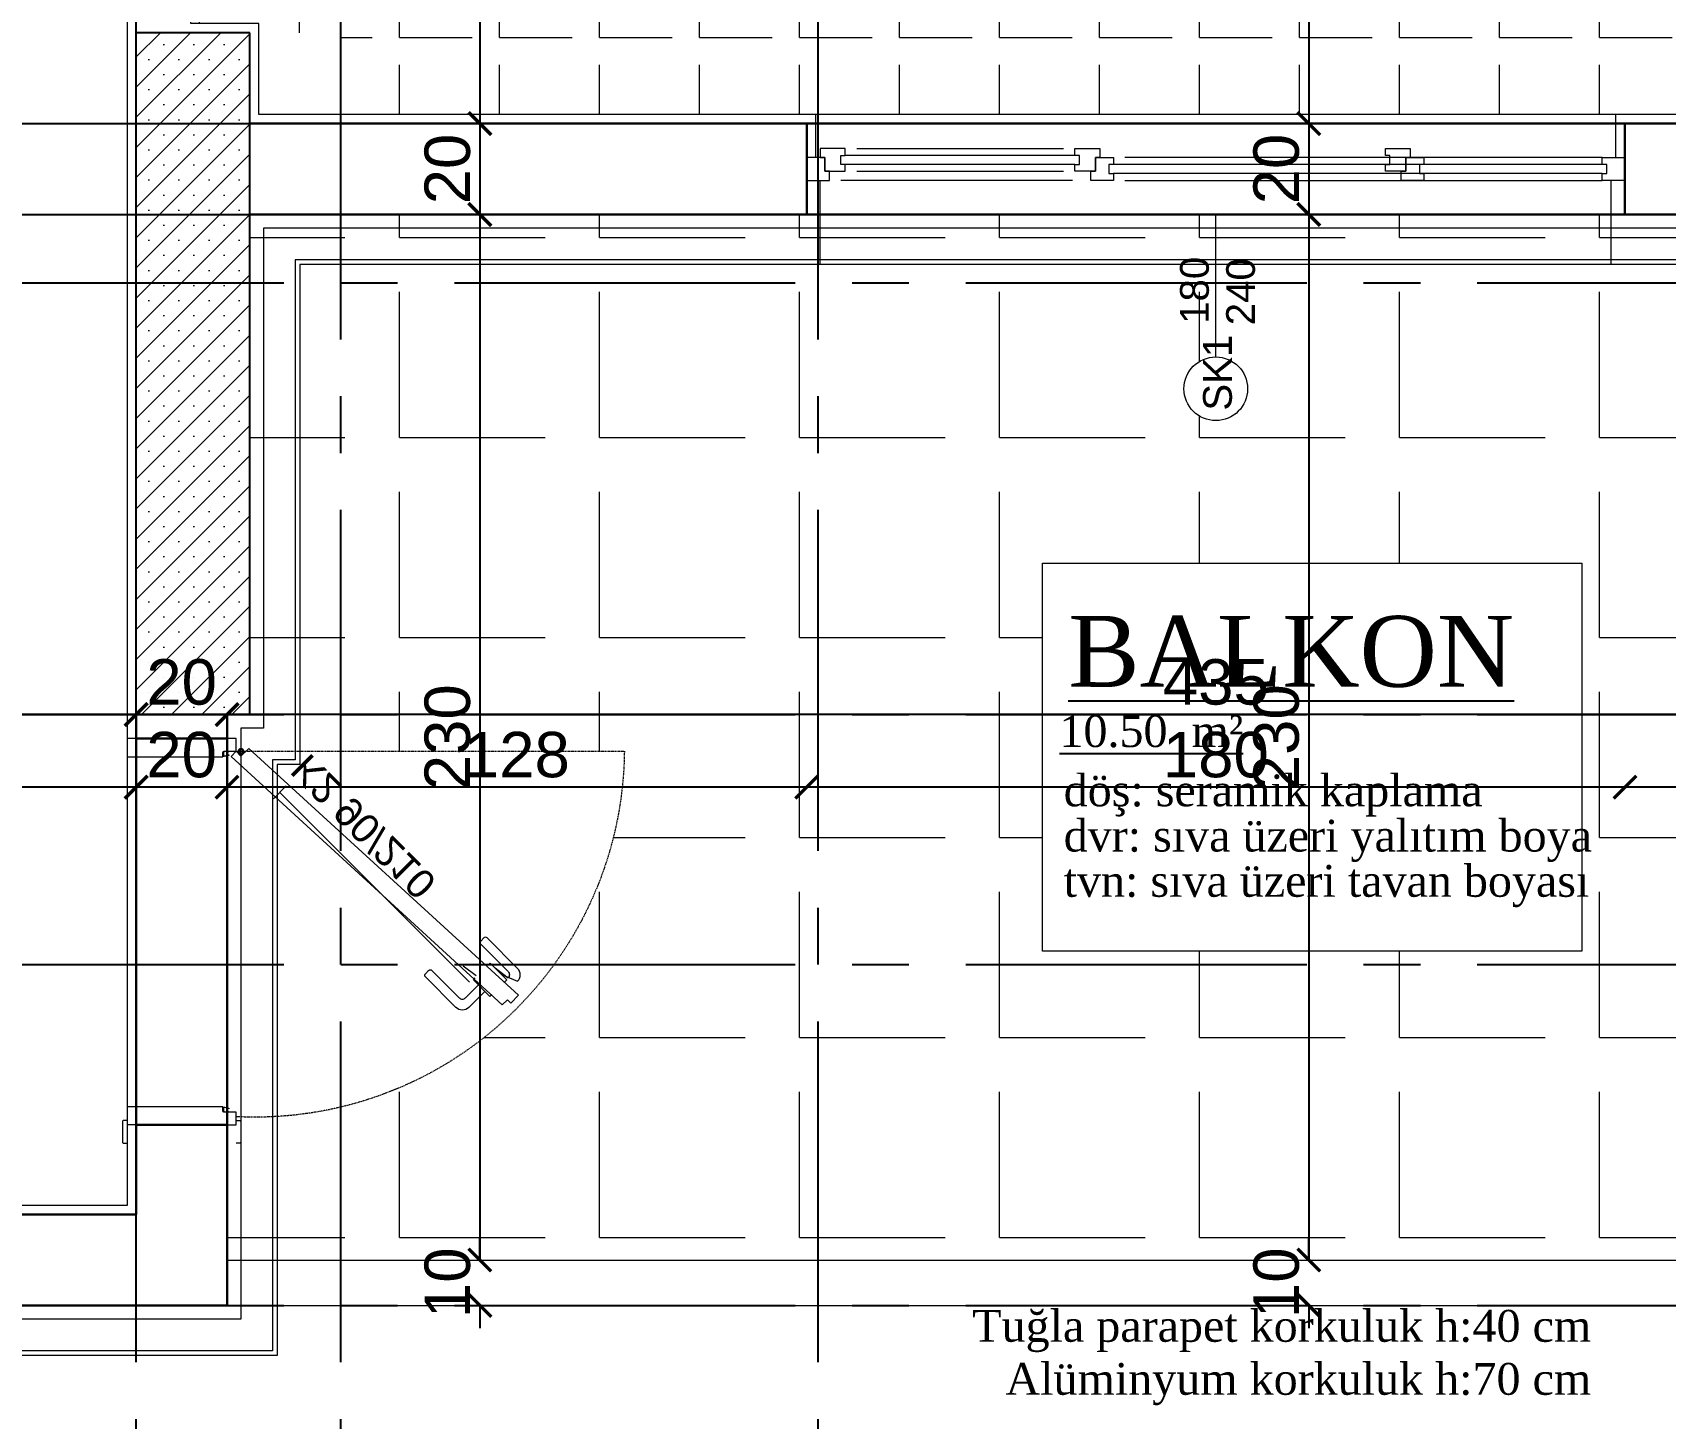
# Model space of a CAD drawing. Header units: millimetres. Extents: x 2778 to 13672, y 1832 to 5175.
# Drawn here: x 6858.8 to 7218, y 2465.4 to 2770.2 of the extents above; entities that cross this region are included whole.
import ezdxf

# ---------------------------------------------------------------- set-up
doc = ezdxf.new("R2010")
doc.units = ezdxf.units.MM
for name, pattern in [('CENTER2', [112.5, 75, -12.5, 12.5, -12.5]), ('DASHDOT2', [12.7, 6.35, -3.175, 0, -3.175]), ('DOTX2', [0.5, 0, -0.5])]:
    doc.linetypes.add(name, pattern=pattern)
for name, color, linetype, lineweight in [('aks', 251, 'DASHDOT2', 35), ('duvar', 232, 'Continuous', 30), ('görünüş', 201, 'Continuous', 18), ('ince', 37, 'Continuous', 0), ('iz', 1, 'DOTX2', 20), ('kapı', 3, 'Continuous', 18), ('pencere', 4, 'Continuous', 18), ('sıva dış', 30, 'Continuous', 9), ('sıva iç', 21, 'Continuous', 0), ('yalıtım', 107, 'Continuous', 0), ('yazı', 11, 'Continuous', 20), ('z - tarama', 251, 'Continuous', 18), ('ölçü dış', 192, 'Continuous', 20), ('ÖLÇÜ İÇ', 7, 'Continuous', 9)]:
    doc.layers.add(name, color=color, linetype=linetype, lineweight=lineweight)
doc.layers.add('Panel', color=7, linetype='Continuous')
doc.layers.add('Yazi', color=7, linetype='Continuous')
doc.styles.get("Standard").update_dxf_attribs({"font": 'arial.ttf'})
doc.styles.add('Times roman', font='times.ttf')
doc.dimstyles.new('zulay iç ölçü', dxfattribs={"dimtxt": 10, "dimasz": 5, "dimexe": 0.18, "dimexo": 0, "dimgap": 2, "dimtad": 3, "dimdec": 0, "dimzin": 0, "dimdsep": 46, "dimtxsty": 'Standard', "dimblk": 'ARCHTICK', "dimcen": 0.09, "dimse1": 1, "dimse2": 1, "dimadec": 0, "dimazin": 0, "dimtfac": 1, "dimtdec": 0, "dimtix": 1, "dimtofl": 0, "dimtmove": 0, "dimatfit": 3, "dimldrblk": 'ARCHTICK', "dimfxl": 1, "dimtolj": 1, "dimtzin": 0, "dimarcsym": 0})

# ---------------------------------------------------------------- blocks, each defined once
blk = doc.blocks.new('IDE941Entity3511')
at = {"layer": 'Panel', "linetype": 'Continuous', "lineweight": 5}
h = blk.add_hatch(dxfattribs=at)
h.set_pattern_fill('SACNCR', color=163, scale=50, style=0)
h.set_pattern_definition([(45, (0, 0), (-3.314563, 3.314563), []), (45, (3.3146, 0), (-3.314563, 3.314563), [0, -4.6875])])
h.paths.add_polyline_path([(3730, 130), (3730, 280), (3755, 280), (3755, 130)])
blk = doc.blocks.new('IDE941Entity3512')
at = {"layer": 'Panel', "color": 164, "linetype": 'Continuous', "lineweight": -3}
blk.add_lwpolyline([(3755, 130), (3730, 130)], dxfattribs=at)
blk = doc.blocks.new('IDE941Entity3513')
at = {"layer": 'Panel', "color": 164, "linetype": 'Continuous', "lineweight": -3}
blk.add_lwpolyline([(3755, 130), (3755, 280)], dxfattribs=at)
blk = doc.blocks.new('IDE941Entity3514')
at = {"layer": 'Panel', "color": 164, "linetype": 'Continuous', "lineweight": -3}
blk.add_lwpolyline([(3755, 280), (3730, 280)], dxfattribs=at)
blk = doc.blocks.new('IDE941Entity3515')
at = {"layer": 'Panel', "color": 164, "linetype": 'Continuous', "lineweight": -3}
blk.add_lwpolyline([(3730, 130), (3730, 280)], dxfattribs=at)
blk = doc.blocks.new('sadsfsfsf')
at = {"layer": 'ince'}
for p, q in [((0.7, 0), (-0.7, 0)), ((0, 0.7), (0, -0.7))]:
    blk.add_line(p, q, dxfattribs=at)
for radius in [0.6, 0.45]:
    blk.add_circle((0, 0), radius, dxfattribs=at)
blk = doc.blocks.new('WER')
at = {"layer": 'duvar'}
for p, q in [((1010123.06, -373432.25), (1010103.06, -373432.25)), ((1010123.06, -373517.25), (1010103.06, -373517.25))]:
    blk.add_line(p, q, dxfattribs=at)
at = {"layer": 'ince'}
blk.add_line((1010091.45, -373444.09), (1010049.71, -373485.83), dxfattribs=at)
for points in [[(1010103.96, -373436.25), (1010103.96, -373435.3, 0.414214), (1010103.71, -373435.05), (1010102.66, -373435.05), (1010102.66, -373435.2, -0.170049), (1010102.81, -373435.14), (1010103.62, -373435.14, -0.414214), (1010103.87, -373435.39), (1010103.87, -373435.81, -0.482314), (1010103.56, -373436.05), (1010102.76, -373435.87, -0.112206), (1010102.66, -373435.82), (1010102.66, -373435.95)], [(1010044.08, -373482.78), (1010042.67, -373484.19), (1010039.14, -373485.66, -0.414214), (1010039.14, -373482.83), (1010045.85, -373476.11, -0.414214), (1010046.56, -373476.11), (1010047.27, -373476.82, -0.414214), (1010047.27, -373477.52), (1010041.26, -373483.53, 0.414214), (1010041.26, -373484.95)], [(1010047.76, -373486.45), (1010046.35, -373487.87), (1010049.88, -373491.4, 0.414214), (1010052.71, -373491.4), (1010059.43, -373484.69, 0.414214), (1010059.43, -373483.98), (1010058.72, -373483.27, 0.414214), (1010058.01, -373483.27), (1010052, -373489.28, -0.414214), (1010050.59, -373489.28)], [(1010103.96, -373514.2), (1010103.96, -373513.25), (1010102.66, -373513.55), (1010102.66, -373513.68, -0.112206), (1010102.76, -373513.63), (1010103.56, -373513.44, -0.482314), (1010103.87, -373513.69), (1010103.87, -373514.1, -0.414214), (1010103.62, -373514.35), (1010102.81, -373514.35, -0.170049), (1010102.66, -373514.3), (1010102.66, -373514.45), (1010103.71, -373514.45, 0.414214)]]:
    blk.add_lwpolyline(points, format="xyb", close=True, dxfattribs=at)
for points in [[(1010041.97, -373485.74), (1010041.55, -373485.31), (1010045.21, -373481.66), (1010045.63, -373482.08)], [(1010044.8, -373488.56), (1010045.23, -373488.99), (1010048.88, -373485.33), (1010048.46, -373484.91)]]:
    blk.add_lwpolyline(points, dxfattribs=at)
for points in [[(1010101.06, -373516.25), (1010100.31, -373516.25, 0.414214), (1010100.06, -373516.5), (1010100.06, -373521, 0.414214), (1010100.31, -373521.25), (1010101.06, -373521.25)], [(1010125.06, -373516.25), (1010125.81, -373516.25, -0.414214), (1010126.06, -373516.5), (1010126.06, -373521, -0.414214), (1010125.81, -373521.25), (1010125.06, -373521.25)]]:
    blk.add_lwpolyline(points, format="xyb", dxfattribs=at)
at = {"layer": 'iz', "ltscale": 0.1}
for p, q in [((1010101.06, -373435.05), (1010015.66, -373435.05)), ((1010103.06, -373432.25), (1010103.06, -373517.25)), ((1010123.06, -373432.25), (1010123.06, -373517.25))]:
    blk.add_line(p, q, dxfattribs=at)
blk.add_arc((1010096.92, -373434.29), 81.26, 180.5341, 272.9206, dxfattribs=at)
at = {"layer": 'kapı'}
for p, q in [((1010092.86, -373445.51), (1010090.03, -373442.68)), ((1010051.13, -373482.24), (1010048.3, -373484.41))]:
    blk.add_line(p, q, dxfattribs=at)
blk.add_lwpolyline([(1010101.06, -373435.05), (1010100, -373436.11), (1010098.3, -373434.41), (1010038.97, -373488.74), (1010040.67, -373490.44), (1010041.38, -373489.73), (1010042.51, -373490.86), (1010102.19, -373436.18), (1010101.06, -373435.05)], dxfattribs=at)
for points in [[(1010125.06, -373432.25), (1010125.06, -373436.25), (1010103.96, -373436.25), (1010103.96, -373435.3, 0.414214), (1010103.71, -373435.05), (1010101.06, -373435.05), (1010101.06, -373432.25), (1010101.06, -373432.25)], [(1010101.06, -373517.25), (1010101.06, -373514.45), (1010103.71, -373514.45, 0.414214), (1010103.96, -373514.2), (1010103.96, -373513.25), (1010125.06, -373513.25), (1010125.06, -373517.25)]]:
    blk.add_lwpolyline(points, format="xyb", dxfattribs=at)
at = {"layer": 'sıva iç'}
for p, q in [((1010101.06, -373432.25), (1010103.06, -373432.25)), ((1010123.06, -373432.25), (1010125.06, -373432.25)), ((1010103.06, -373517.25), (1010101.06, -373517.25)), ((1010123.06, -373517.25), (1010125.06, -373517.25))]:
    blk.add_line(p, q, dxfattribs=at)
at = {"layer": 'ölçü dış'}
blk.add_line((1010103.06, -373432.25), (1010123.06, -373432.25), dxfattribs=at)
at = {"layer": 'ince', "rotation": 270}
blk.add_blockref('sadsfsfsf', (1010100, -373435.05), dxfattribs=at)
at = {"layer": 'yazı'}
blk.add_text('K2 90/210', height=6.328, rotation=225, dxfattribs=at).set_placement((1010085.08, -373435.16))
blk = doc.blocks.new('FGFS')
at = {"layer": 'duvar'}
for p, q in [((857019.82, -390681.05), (857039.82, -390681.05)), ((857019.82, -390861.05), (857039.82, -390861.05))]:
    blk.add_line(p, q, dxfattribs=at)
at = {"layer": 'ince'}
for p, q in [((857027.32, -390739.55), (857027.32, -390688.55)), ((857029.32, -390692.05), (857029.32, -390737.55)), ((857034.32, -390692.05), (857034.32, -390737.55)), ((857027.32, -390751.05), (857027.32, -390856.05)), ((857032.32, -390856.05), (857032.32, -390751.05))]:
    blk.add_line(p, q, dxfattribs=at)
for points in [[(857030.82, -390740.05), (857030.82, -390689.55)], [(857032.82, -390740.05), (857032.82, -390689.55)], [(857028.82, -390856.05), (857028.82, -390748.55)], [(857030.82, -390856.05), (857030.82, -390748.55)]]:
    blk.add_lwpolyline(points, dxfattribs=at)
at = {"layer": 'iz', "ltscale": 0.1}
for p, q in [((857019.82, -390681.05), (857019.82, -390861.05)), ((857039.82, -390861.05), (857039.82, -390681.05))]:
    blk.add_line(p, q, dxfattribs=at)
at = {"layer": 'pencere'}
for points in [[(857027.32, -390681.05), (857027.32, -390686.05), (857029.32, -390686.05), (857029.32, -390685.05), (857032.32, -390685.05), (857032.32, -390681.05)], [(857030.82, -390748.55), (857030.82, -390747.55), (857028.82, -390747.55), (857028.82, -390748.55), (857027.32, -390748.55), (857027.32, -390743.55), (857029.32, -390743.55), (857029.32, -390744.55), (857032.32, -390744.55), (857032.32, -390748.55), (857030.82, -390748.55)], [(857030.82, -390816.84), (857030.82, -390815.84), (857028.82, -390815.84), (857028.82, -390816.84), (857027.32, -390816.84), (857027.32, -390811.84), (857029.32, -390811.84), (857029.32, -390812.84), (857032.32, -390812.84), (857032.32, -390816.84), (857030.82, -390816.84)], [(857027.32, -390861.05), (857027.32, -390856.05), (857027.32, -390856.05), (857028.82, -390856.05), (857028.82, -390857.05), (857030.82, -390857.05), (857030.82, -390856.05), (857032.32, -390856.05), (857032.32, -390856.05), (857032.32, -390861.05)]]:
    blk.add_lwpolyline(points, dxfattribs=at)
for points in [[(857032.32, -390684.05), (857032.32, -390685.05), (857029.32, -390685.05), (857029.32, -390689.55), (857030.82, -390689.55), (857030.82, -390688.55), (857032.82, -390688.55), (857032.82, -390689.55), (857034.32, -390689.55), (857034.32, -390684.05)], [(857032.32, -390745.55), (857032.32, -390744.55), (857029.32, -390744.55), (857029.32, -390740.05), (857030.82, -390740.05), (857030.82, -390741.05), (857032.82, -390741.05), (857032.82, -390740.05), (857034.32, -390740.05), (857034.32, -390745.55)], [(857032.32, -390813.84), (857032.32, -390812.84), (857029.32, -390812.84), (857029.32, -390808.35), (857030.82, -390808.35), (857030.82, -390809.35), (857032.82, -390809.35), (857032.82, -390808.35), (857034.32, -390808.35), (857034.32, -390813.84)]]:
    blk.add_lwpolyline(points, close=True, dxfattribs=at)
at = {"layer": 'sıva dış'}
for p, q in [((857008.82, -390684.05), (857027.32, -390684.05)), ((857008.82, -390858.05), (857027.32, -390858.05))]:
    blk.add_line(p, q, dxfattribs=at)
at = {"layer": 'sıva iç'}
for p, q in [((857032.32, -390683.05), (857041.82, -390683.05)), ((857032.32, -390859.05), (857041.82, -390859.05))]:
    blk.add_line(p, q, dxfattribs=at)
at = {"layer": 'yazı'}
blk.add_line((856988.47, -390771.05), (857019.82, -390771.05), dxfattribs=at)
blk.add_circle((856981.47, -390771.05), 7, dxfattribs=at)
for s, p in [('180', (856995.76, -390769.51)), ('SK1', (856976.65, -390774.58)), ('240', (856995.44, -390779.66))]:
    blk.add_text(s, height=6.328, dxfattribs=at).set_placement(p)
blk = doc.blocks.new('_ArchTick')
at = {"color": 0, "linetype": 'ByBlock', "const_width": 0.15}
blk.add_lwpolyline([(-0.5, -0.5), (0.5, 0.5)], dxfattribs=at)
blk = doc.blocks.new('*D2105')
at = {"layer": 'Defpoints', "color": 0, "transparency": 16777216}
for p in [(7209.08, 2730.23), (7209.08, 2604.25), (7336.58, 2586.39)]:
    blk.add_point(p, dxfattribs=at)
at = {"layer": 'ÖLÇÜ İÇ', "color": 0, "lineweight": -2, "transparency": 16777216}
blk.add_line((7336.58, 2604.25), (7209.08, 2604.25), dxfattribs=at)
at = {"layer": 'ÖLÇÜ İÇ', "color": 0, "lineweight": -2, "transparency": 16777216, "xscale": 5, "yscale": 5, "zscale": 5, "rotation": 180}
blk.add_blockref('_ArchTick', (7209.08, 2604.25), dxfattribs=at)
at = {"layer": 'ÖLÇÜ İÇ', "color": 0, "lineweight": -2, "transparency": 16777216, "xscale": 5, "yscale": 5, "zscale": 5}
blk.add_blockref('_ArchTick', (7336.58, 2604.25), dxfattribs=at)
at = {"layer": 'ÖLÇÜ İÇ', "color": 0, "transparency": 16777216, "insert": (7272.83, 2611.35), "char_height": 10, "attachment_point": 5}
blk.add_mtext('\\A1;128', dxfattribs=at)
blk = doc.blocks.new('*D2106')
at = {"layer": 'Defpoints', "color": 0, "transparency": 16777216}
for p in [(7029.08, 2730.23), (7209.08, 2730.23), (7029.08, 2604.25)]:
    blk.add_point(p, dxfattribs=at)
at = {"layer": 'ÖLÇÜ İÇ', "color": 0, "lineweight": -2, "transparency": 16777216}
blk.add_line((7209.08, 2604.25), (7029.08, 2604.25), dxfattribs=at)
at = {"layer": 'ÖLÇÜ İÇ', "color": 0, "lineweight": -2, "transparency": 16777216, "xscale": 5, "yscale": 5, "zscale": 5, "rotation": 180}
blk.add_blockref('_ArchTick', (7029.08, 2604.25), dxfattribs=at)
at = {"layer": 'ÖLÇÜ İÇ', "color": 0, "lineweight": -2, "transparency": 16777216, "xscale": 5, "yscale": 5, "zscale": 5}
blk.add_blockref('_ArchTick', (7209.08, 2604.25), dxfattribs=at)
at = {"layer": 'ÖLÇÜ İÇ', "color": 0, "transparency": 16777216, "insert": (7119.08, 2611.35), "char_height": 10, "attachment_point": 5}
blk.add_mtext('\\A1;180', dxfattribs=at)
blk = doc.blocks.new('*D2107')
at = {"layer": 'Defpoints', "color": 0, "transparency": 16777216}
for p in [(7029.08, 2730.23), (6901.58, 2604.25), (6901.58, 2604.25)]:
    blk.add_point(p, dxfattribs=at)
at = {"layer": 'ÖLÇÜ İÇ', "color": 0, "lineweight": -2, "transparency": 16777216}
blk.add_line((7029.08, 2604.25), (6901.58, 2604.25), dxfattribs=at)
at = {"layer": 'ÖLÇÜ İÇ', "color": 0, "lineweight": -2, "transparency": 16777216, "xscale": 5, "yscale": 5, "zscale": 5, "rotation": 180}
blk.add_blockref('_ArchTick', (6901.58, 2604.25), dxfattribs=at)
at = {"layer": 'ÖLÇÜ İÇ', "color": 0, "lineweight": -2, "transparency": 16777216, "xscale": 5, "yscale": 5, "zscale": 5}
blk.add_blockref('_ArchTick', (7029.08, 2604.25), dxfattribs=at)
at = {"layer": 'ÖLÇÜ İÇ', "color": 0, "transparency": 16777216, "insert": (6965.33, 2611.35), "char_height": 10, "attachment_point": 5}
blk.add_mtext('\\A1;128', dxfattribs=at)
blk = doc.blocks.new('*D2108')
at = {"layer": 'Defpoints', "color": 0, "transparency": 16777216}
for p in [(6881.58, 2604.25), (6881.58, 2604.25), (6901.58, 2604.25)]:
    blk.add_point(p, dxfattribs=at)
at = {"layer": 'ÖLÇÜ İÇ', "color": 0, "lineweight": -2, "transparency": 16777216}
blk.add_line((6901.58, 2604.25), (6881.58, 2604.25), dxfattribs=at)
at = {"layer": 'ÖLÇÜ İÇ', "color": 0, "lineweight": -2, "transparency": 16777216, "xscale": 5, "yscale": 5, "zscale": 5, "rotation": 180}
blk.add_blockref('_ArchTick', (6881.58, 2604.25), dxfattribs=at)
at = {"layer": 'ÖLÇÜ İÇ', "color": 0, "lineweight": -2, "transparency": 16777216, "xscale": 5, "yscale": 5, "zscale": 5}
blk.add_blockref('_ArchTick', (6901.58, 2604.25), dxfattribs=at)
at = {"layer": 'ÖLÇÜ İÇ', "color": 0, "transparency": 16777216, "insert": (6891.58, 2611.35), "char_height": 10, "attachment_point": 5}
blk.add_mtext('\\A1;20', dxfattribs=at)
blk = doc.blocks.new('*D2109')
at = {"layer": 'Defpoints', "color": 0, "transparency": 16777216}
for p in [(6751.58, 2604.25), (6881.58, 2604.25), (6751.58, 2510.23)]:
    blk.add_point(p, dxfattribs=at)
at = {"layer": 'ÖLÇÜ İÇ', "color": 0, "lineweight": -2, "transparency": 16777216}
blk.add_line((6881.58, 2604.25), (6751.58, 2604.25), dxfattribs=at)
at = {"layer": 'ÖLÇÜ İÇ', "color": 0, "lineweight": -2, "transparency": 16777216, "xscale": 5, "yscale": 5, "zscale": 5, "rotation": 180}
blk.add_blockref('_ArchTick', (6751.58, 2604.25), dxfattribs=at)
at = {"layer": 'ÖLÇÜ İÇ', "color": 0, "lineweight": -2, "transparency": 16777216, "xscale": 5, "yscale": 5, "zscale": 5}
blk.add_blockref('_ArchTick', (6881.58, 2604.25), dxfattribs=at)
at = {"layer": 'ÖLÇÜ İÇ', "color": 0, "transparency": 16777216, "insert": (6816.58, 2611.36), "char_height": 10, "attachment_point": 5}
blk.add_mtext('\\A1;130', dxfattribs=at)
blk = doc.blocks.new('*D2116')
at = {"layer": 'Defpoints', "color": 0, "transparency": 16777216}
for p in [(6901.58, 2620.23), (6901.58, 2620.23), (7336.58, 2620.23)]:
    blk.add_point(p, dxfattribs=at)
at = {"layer": 'ÖLÇÜ İÇ', "color": 0, "lineweight": -2, "transparency": 16777216}
blk.add_line((7336.58, 2620.23), (6901.58, 2620.23), dxfattribs=at)
at = {"layer": 'ÖLÇÜ İÇ', "color": 0, "lineweight": -2, "transparency": 16777216, "xscale": 5, "yscale": 5, "zscale": 5, "rotation": 180}
blk.add_blockref('_ArchTick', (6901.58, 2620.23), dxfattribs=at)
at = {"layer": 'ÖLÇÜ İÇ', "color": 0, "lineweight": -2, "transparency": 16777216, "xscale": 5, "yscale": 5, "zscale": 5}
blk.add_blockref('_ArchTick', (7336.58, 2620.23), dxfattribs=at)
at = {"layer": 'ÖLÇÜ İÇ', "color": 0, "transparency": 16777216, "insert": (7119.08, 2627.34), "char_height": 10, "attachment_point": 5}
blk.add_mtext('\\A1;435', dxfattribs=at)
blk = doc.blocks.new('*D2117')
at = {"layer": 'Defpoints', "color": 0, "transparency": 16777216}
for p in [(6881.58, 2620.23), (6881.58, 2620.23), (6901.58, 2620.23)]:
    blk.add_point(p, dxfattribs=at)
at = {"layer": 'ÖLÇÜ İÇ', "color": 0, "lineweight": -2, "transparency": 16777216}
blk.add_line((6901.58, 2620.23), (6881.58, 2620.23), dxfattribs=at)
at = {"layer": 'ÖLÇÜ İÇ', "color": 0, "lineweight": -2, "transparency": 16777216, "xscale": 5, "yscale": 5, "zscale": 5, "rotation": 180}
blk.add_blockref('_ArchTick', (6881.58, 2620.23), dxfattribs=at)
at = {"layer": 'ÖLÇÜ İÇ', "color": 0, "lineweight": -2, "transparency": 16777216, "xscale": 5, "yscale": 5, "zscale": 5}
blk.add_blockref('_ArchTick', (6901.58, 2620.23), dxfattribs=at)
at = {"layer": 'ÖLÇÜ İÇ', "color": 0, "transparency": 16777216, "insert": (6891.58, 2627.34), "char_height": 10, "attachment_point": 5}
blk.add_mtext('\\A1;20', dxfattribs=at)
blk = doc.blocks.new('*D2118')
at = {"layer": 'Defpoints', "color": 0, "transparency": 16777216}
for p in [(6441.58, 2620.23), (6441.58, 2620.23), (6881.58, 2620.23)]:
    blk.add_point(p, dxfattribs=at)
at = {"layer": 'ÖLÇÜ İÇ', "color": 0, "lineweight": -2, "transparency": 16777216}
blk.add_line((6881.58, 2620.23), (6441.58, 2620.23), dxfattribs=at)
at = {"layer": 'ÖLÇÜ İÇ', "color": 0, "lineweight": -2, "transparency": 16777216, "xscale": 5, "yscale": 5, "zscale": 5, "rotation": 180}
blk.add_blockref('_ArchTick', (6441.58, 2620.23), dxfattribs=at)
at = {"layer": 'ÖLÇÜ İÇ', "color": 0, "lineweight": -2, "transparency": 16777216, "xscale": 5, "yscale": 5, "zscale": 5}
blk.add_blockref('_ArchTick', (6881.58, 2620.23), dxfattribs=at)
at = {"layer": 'ÖLÇÜ İÇ', "color": 0, "transparency": 16777216, "insert": (6661.58, 2627.34), "char_height": 10, "attachment_point": 5}
blk.add_mtext('\\A1;440', dxfattribs=at)
blk = doc.blocks.new('*D2149')
at = {"layer": 'Defpoints', "color": 0, "transparency": 16777216}
for p in [(6957.19, 3155.23), (6957.19, 2750.23), (6957.19, 2750.23)]:
    blk.add_point(p, dxfattribs=at)
at = {"layer": 'ÖLÇÜ İÇ', "color": 0, "lineweight": -2, "transparency": 16777216}
blk.add_line((6957.19, 3155.23), (6957.19, 2750.23), dxfattribs=at)
at = {"layer": 'ÖLÇÜ İÇ', "color": 0, "lineweight": -2, "transparency": 16777216, "xscale": 5, "yscale": 5, "zscale": 5}
for p, rotation in [((6957.19, 3155.23), 90), ((6957.19, 2750.23), 270)]:
    blk.add_blockref('_ArchTick', p, dxfattribs=dict(at, rotation=rotation))
at = {"layer": 'ÖLÇÜ İÇ', "color": 0, "transparency": 16777216, "insert": (6950.08, 2952.73), "char_height": 10, "attachment_point": 5, "rotation": 90}
blk.add_mtext('\\A1;405', dxfattribs=at)
blk = doc.blocks.new('*D2150')
at = {"layer": 'Defpoints', "color": 0, "transparency": 16777216}
for p in [(6957.19, 2750.23), (6957.19, 2730.23), (6957.19, 2730.23)]:
    blk.add_point(p, dxfattribs=at)
at = {"layer": 'ÖLÇÜ İÇ', "color": 0, "lineweight": -2, "transparency": 16777216}
blk.add_line((6957.19, 2750.23), (6957.19, 2730.23), dxfattribs=at)
at = {"layer": 'ÖLÇÜ İÇ', "color": 0, "lineweight": -2, "transparency": 16777216, "xscale": 5, "yscale": 5, "zscale": 5}
for p, rotation in [((6957.19, 2750.23), 90), ((6957.19, 2730.23), 270)]:
    blk.add_blockref('_ArchTick', p, dxfattribs=dict(at, rotation=rotation))
at = {"layer": 'ÖLÇÜ İÇ', "color": 0, "transparency": 16777216, "insert": (6950.08, 2740.23), "char_height": 10, "attachment_point": 5, "rotation": 90}
blk.add_mtext('\\A1;20', dxfattribs=at)
blk = doc.blocks.new('*D2151')
at = {"layer": 'Defpoints', "color": 0, "transparency": 16777216}
for p in [(6957.19, 2730.23), (6957.19, 2500.23), (6957.19, 2500.23)]:
    blk.add_point(p, dxfattribs=at)
at = {"layer": 'ÖLÇÜ İÇ', "color": 0, "lineweight": -2, "transparency": 16777216}
blk.add_line((6957.19, 2730.23), (6957.19, 2500.23), dxfattribs=at)
at = {"layer": 'ÖLÇÜ İÇ', "color": 0, "lineweight": -2, "transparency": 16777216, "xscale": 5, "yscale": 5, "zscale": 5}
for p, rotation in [((6957.19, 2730.23), 90), ((6957.19, 2500.23), 270)]:
    blk.add_blockref('_ArchTick', p, dxfattribs=dict(at, rotation=rotation))
at = {"layer": 'ÖLÇÜ İÇ', "color": 0, "transparency": 16777216, "insert": (6950.08, 2615.23), "char_height": 10, "attachment_point": 5, "rotation": 90}
blk.add_mtext('\\A1;230', dxfattribs=at)
blk = doc.blocks.new('*D2152')
at = {"layer": 'Defpoints', "color": 0, "transparency": 16777216}
for p in [(6957.19, 2500.23), (6957.19, 2490.23), (6957.19, 2490.23)]:
    blk.add_point(p, dxfattribs=at)
at = {"layer": 'ÖLÇÜ İÇ', "color": 0, "lineweight": -2, "transparency": 16777216}
for p, q in [((6957.19, 2500.23), (6957.19, 2505.23)), ((6957.19, 2490.23), (6957.19, 2485.23))]:
    blk.add_line(p, q, dxfattribs=at)
at = {"layer": 'ÖLÇÜ İÇ', "color": 0, "lineweight": -2, "transparency": 16777216, "xscale": 5, "yscale": 5, "zscale": 5}
for p, rotation in [((6957.19, 2500.23), 270), ((6957.19, 2490.23), 90)]:
    blk.add_blockref('_ArchTick', p, dxfattribs=dict(at, rotation=rotation))
at = {"layer": 'ÖLÇÜ İÇ', "color": 0, "transparency": 16777216, "insert": (6950.08, 2495.23), "char_height": 10, "attachment_point": 5, "rotation": 90}
blk.add_mtext('\\A1;10', dxfattribs=at)
blk = doc.blocks.new('*D2160')
at = {"layer": 'Defpoints', "color": 0, "transparency": 16777216}
for p in [(7139.53, 3155.23), (7139.53, 2750.23), (7139.53, 2750.23)]:
    blk.add_point(p, dxfattribs=at)
at = {"layer": 'ÖLÇÜ İÇ', "color": 0, "lineweight": -2, "transparency": 16777216}
blk.add_line((7139.53, 3155.23), (7139.53, 2750.23), dxfattribs=at)
at = {"layer": 'ÖLÇÜ İÇ', "color": 0, "lineweight": -2, "transparency": 16777216, "xscale": 5, "yscale": 5, "zscale": 5}
for p, rotation in [((7139.53, 3155.23), 90), ((7139.53, 2750.23), 270)]:
    blk.add_blockref('_ArchTick', p, dxfattribs=dict(at, rotation=rotation))
at = {"layer": 'ÖLÇÜ İÇ', "color": 0, "transparency": 16777216, "insert": (7132.42, 2952.73), "char_height": 10, "attachment_point": 5, "rotation": 90}
blk.add_mtext('\\A1;405', dxfattribs=at)
blk = doc.blocks.new('*D2161')
at = {"layer": 'Defpoints', "color": 0, "transparency": 16777216}
for p in [(7139.53, 2750.23), (7139.53, 2730.23), (7139.53, 2730.23)]:
    blk.add_point(p, dxfattribs=at)
at = {"layer": 'ÖLÇÜ İÇ', "color": 0, "lineweight": -2, "transparency": 16777216}
blk.add_line((7139.53, 2750.23), (7139.53, 2730.23), dxfattribs=at)
at = {"layer": 'ÖLÇÜ İÇ', "color": 0, "lineweight": -2, "transparency": 16777216, "xscale": 5, "yscale": 5, "zscale": 5}
for p, rotation in [((7139.53, 2750.23), 90), ((7139.53, 2730.23), 270)]:
    blk.add_blockref('_ArchTick', p, dxfattribs=dict(at, rotation=rotation))
at = {"layer": 'ÖLÇÜ İÇ', "color": 0, "transparency": 16777216, "insert": (7132.42, 2740.23), "char_height": 10, "attachment_point": 5, "rotation": 90}
blk.add_mtext('\\A1;20', dxfattribs=at)
blk = doc.blocks.new('*D2162')
at = {"layer": 'Defpoints', "color": 0, "transparency": 16777216}
for p in [(7139.53, 2730.23), (7139.53, 2500.23), (7139.53, 2500.23)]:
    blk.add_point(p, dxfattribs=at)
at = {"layer": 'ÖLÇÜ İÇ', "color": 0, "lineweight": -2, "transparency": 16777216}
blk.add_line((7139.53, 2730.23), (7139.53, 2500.23), dxfattribs=at)
at = {"layer": 'ÖLÇÜ İÇ', "color": 0, "lineweight": -2, "transparency": 16777216, "xscale": 5, "yscale": 5, "zscale": 5}
for p, rotation in [((7139.53, 2730.23), 90), ((7139.53, 2500.23), 270)]:
    blk.add_blockref('_ArchTick', p, dxfattribs=dict(at, rotation=rotation))
at = {"layer": 'ÖLÇÜ İÇ', "color": 0, "transparency": 16777216, "insert": (7132.42, 2615.23), "char_height": 10, "attachment_point": 5, "rotation": 90}
blk.add_mtext('\\A1;230', dxfattribs=at)
blk = doc.blocks.new('*D2163')
at = {"layer": 'Defpoints', "color": 0, "transparency": 16777216}
for p in [(7139.53, 2500.23), (7139.53, 2490.23), (7139.53, 2490.23)]:
    blk.add_point(p, dxfattribs=at)
at = {"layer": 'ÖLÇÜ İÇ', "color": 0, "lineweight": -2, "transparency": 16777216}
for p, q in [((7139.53, 2500.23), (7139.53, 2505.23)), ((7139.53, 2490.23), (7139.53, 2485.23))]:
    blk.add_line(p, q, dxfattribs=at)
at = {"layer": 'ÖLÇÜ İÇ', "color": 0, "lineweight": -2, "transparency": 16777216, "xscale": 5, "yscale": 5, "zscale": 5}
for p, rotation in [((7139.53, 2500.23), 270), ((7139.53, 2490.23), 90)]:
    blk.add_blockref('_ArchTick', p, dxfattribs=dict(at, rotation=rotation))
at = {"layer": 'ÖLÇÜ İÇ', "color": 0, "transparency": 16777216, "insert": (7132.42, 2495.23), "char_height": 10, "attachment_point": 5, "rotation": 90}
blk.add_mtext('\\A1;10', dxfattribs=at)

msp = doc.modelspace()

# ---------------------------------------------------------------- hatches: boundary and pattern name
at = {"layer": 'z - tarama'}
h = msp.add_hatch(dxfattribs=at)
h.set_pattern_fill('ANGLE', color=252, scale=80, style=0)
h.set_pattern_definition([(0, (-1057024.51, 409725.164), (0, 22), [16, -6]), (90, (-1057024.51, 409725.164), (-22, 1e-15), [16, -6])])
h.paths.add_polyline_path([(7031.58, 2770.23), (7269.58, 2770.23), (7269.58, 2752.23), (7031.58, 2752.23)])
h.paths.add_polyline_path([(7031.58, 2865.23), (7269.58, 2865.23), (7269.58, 2858.63), (7267.67, 2858.63, 0.414214), (7267.17, 2858.13), (7267.17, 2829.13, 0.414214), (7267.67, 2828.63), (7269.58, 2828.63), (7269.58, 2782.23), (7269.58, 2782.23), (7269.58, 2770.23), (7031.58, 2770.23)])
h.paths.add_polyline_path([(6926.58, 2865.23), (7031.58, 2865.23), (7031.58, 2770.23), (6926.58, 2770.23)])
h.paths.add_polyline_path([(6893.58, 2865.23), (6926.58, 2865.23), (6926.58, 2770.23), (6908.58, 2770.23), (6908.58, 2772.23), (6893.58, 2772.23)])
h.paths.add_polyline_path([(6926.58, 2770.23), (7031.58, 2770.23), (7031.58, 2752.23), (6926.58, 2752.23)])
h.paths.add_polyline_path([(7031.58, 2898.42), (7033.58, 2898.42), (7033.58, 2900.23), (7269.58, 2900.23), (7269.58, 2865.23), (7031.58, 2865.23)])
h.paths.add_polyline_path([(6926.58, 3071.02, 0.121467), (6962.16, 3091.18), (6962.18, 3091.15), (6963.88, 3092.85, 0.197654), (6989.69, 3152.49, 0.416778), (6989.94, 3152.23), (6994.69, 3152.23), (6994.69, 3153.23), (7031.58, 3153.23), (7031.58, 3093.23), (7031.58, 2968.42), (7018.58, 2968.41), (7017.11, 2998.48), (6980.04, 2998.48), (6978.58, 2968.41), (6953.58, 2968.41), (6952.11, 2998.48), (6926.58, 2998.47)])
h.paths.add_polyline_path([(6893.58, 3153.23), (6896.69, 3153.23), (6896.69, 3152.23), (6901.69, 3152.23), (6901.69, 3153.23), (6903.49, 3153.23), (6903.49, 3152.77, 1), (6903.49, 3151.57), (6903.49, 3151.11), (6902.86, 3150.48), (6903.49, 3149.84), (6903.49, 3067.83, 0.068537), (6926.58, 3071.02), (6926.58, 2998.47), (6915.04, 2998.47), (6913.58, 2968.41), (6893.58, 2968.41)])
h.paths.add_polyline_path([(7033.58, 2968.42), (7031.58, 2968.42), (7031.58, 3093.23), (7067.14, 3093.23), (7067.14, 3092.33), (7065.3, 3092.33), (7065.3, 3090.53), (7087.89, 3090.53), (7087.89, 3092.33), (7086.04, 3092.33), (7086.04, 3093.23), (7092.65, 3093.23), (7092.65, 3092.33), (7090.81, 3092.33), (7090.81, 3090.53), (7099.82, 3090.53), (7099.82, 3092.33), (7097.98, 3092.33), (7097.98, 3093.23), (7169.98, 3093.23, 0.414214), (7169.48, 3092.73), (7169.48, 3091.23, 0.414214), (7169.98, 3090.73), (7198.98, 3090.73, 0.414214), (7199.48, 3091.23), (7199.48, 3093.23), (7214.48, 3093.23), (7229.58, 3093.23), (7229.58, 3073.23), (7269.58, 3073.23), (7269.58, 3042.61), (7268.2, 3042.61), (7268.2, 3054.04), (7264.58, 3054.04), (7264.58, 3005.47), (7268.2, 3005.47), (7268.2, 3016.89), (7269.58, 3016.89), (7269.58, 2900.23), (7033.58, 2900.23)])
h.paths.add_polyline_path([(7070.66, 2918.13), (7178.88, 2918.13), (7178.88, 2984.55), (7070.66, 2984.55)], flags=16)
h.paths.add_polyline_path([(7179.86, 2963.48), (7119.06, 2963.48), (7119.06, 2977.29), (7179.86, 2977.29)], flags=24)
h.paths.add_polyline_path([(7177.4, 2946.81), (7144.01, 2946.81), (7144.01, 2955.62), (7177.4, 2955.62)], flags=8)
h.paths.add_polyline_path([(7178.14, 2935.53), (7100.03, 2935.53), (7100.03, 2947.13), (7178.14, 2947.13)], flags=8)
h.paths.add_polyline_path([(7177.8, 2919.1), (7082.19, 2919.1), (7082.19, 2930.72), (7177.8, 2930.72)], flags=8)
h.paths.add_polyline_path([(7177.8, 2927.3), (7088.35, 2927.3), (7088.35, 2938.92), (7177.8, 2938.92)], flags=8)
h.paths.add_polyline_path([(7108.07, 3099.5), (7039.86, 3099.5), (7039.86, 3111.07), (7108.07, 3111.07)], flags=9)
at = {"layer": 'z - tarama', "true_color": 0x000000}
h = msp.add_hatch(dxfattribs=at)
h.set_pattern_fill('ANGLE', color=18, scale=160, style=0)
h.set_pattern_definition([(0, (-1057024.51, 409725.164), (0, 44), [32, -12]), (90, (-1057024.51, 409725.164), (-44, 3e-15), [32, -12])])
h.paths.add_polyline_path([(7031.58, 2565.23), (7346.58, 2565.23), (7346.58, 2500.23), (7031.58, 2500.23)])
h.paths.add_polyline_path([(7301.3, 2552.97), (7311.91, 2542.36), (7310.49, 2540.95), (7314.74, 2540.95), (7314.74, 2545.19), (7313.32, 2543.78), (7302.72, 2554.38)], flags=16)
h.paths.add_polyline_path([(7318.49, 2526.23), (7333.49, 2526.23), (7333.49, 2541.23), (7318.49, 2541.23)], flags=16)
h.paths.add_polyline_path([(7332.55, 2533.73, 1), (7319.42, 2533.73, 1)], flags=0)
h.paths.add_polyline_path([(7199.59, 2620.23), (7336.58, 2620.23), (7336.58, 2565.23), (7031.58, 2565.23), (7031.58, 2620.23), (7080.96, 2620.23), (7080.96, 2568.14), (7199.59, 2568.14)])
h.paths.add_polyline_path([(7031.58, 2715.23), (7119.08, 2715.23), (7119.08, 2698.88, 0.414214), (7112.08, 2691.88, 1), (7126.08, 2691.88, 0.414214), (7119.08, 2698.88), (7119.08, 2715.23), (7331.58, 2715.23), (7331.58, 2620.23), (7199.59, 2620.23), (7199.59, 2653.51), (7080.96, 2653.51), (7080.96, 2620.23), (7031.58, 2620.23)])
h.paths.add_polyline_path([(7206.08, 2730.23), (7209.08, 2730.23), (7331.58, 2730.23), (7331.58, 2715.23), (7119.08, 2715.23), (7119.08, 2730.23)])
h.paths.add_polyline_path([(6926.58, 2730.23), (7031.58, 2730.23), (7031.58, 2715.23), (6926.58, 2715.23)])
h.paths.add_polyline_path([(7032.08, 2730.23), (7119.08, 2730.23), (7119.08, 2715.23), (7031.58, 2715.23), (7031.58, 2730.23)])
h.paths.add_polyline_path([(6926.58, 2715.23), (7031.58, 2715.23), (7031.58, 2620.23), (6926.58, 2620.23)])
h.paths.add_polyline_path([(6906.58, 2715.23), (6926.58, 2715.23), (6926.58, 2620.23), (6906.58, 2620.23)])
h.paths.add_polyline_path([(6906.58, 2730.23), (6926.58, 2730.23), (6926.58, 2715.23), (6906.58, 2715.23)])
h.paths.add_polyline_path([(6988.98, 2612.15), (6926.58, 2612.15), (6926.58, 2620.23), (7031.58, 2620.23), (7031.58, 2565.23), (6973.53, 2565.23, 0.155647)])
h.paths.add_polyline_path([(6926.58, 2533.87, 0.179292), (6973.53, 2565.23), (7031.58, 2565.23), (7031.58, 2500.23), (6926.58, 2500.23)])
h.paths.add_polyline_path([(6901.58, 2529.95), (6903.58, 2529.95), (6904.08, 2530.7, -1), (6904.58, 2530.7), (6904.58, 2525.95), (6904.33, 2525.95, 0.414214), (6904.58, 2526.2), (6904.58, 2530.95), (6903.58, 2530.95), (6903.58, 2531.75, 0.071418), (6926.58, 2533.87), (6926.58, 2500.23), (6901.58, 2500.23)])
h.paths.add_polyline_path([(7314.34, 2543.91), (7302.69, 2555.56), (7308.49, 2561.36), (7320.14, 2549.71)], flags=24)
h.paths.add_polyline_path([(7119.04, 2704.6), (7119.04, 2721.47), (7128.53, 2721.47), (7128.53, 2704.6)], flags=9)
h.paths.add_polyline_path([(7108.88, 2704.28), (7108.88, 2723.26), (7118.37, 2723.26), (7118.37, 2704.28)], flags=9)
h.paths.add_polyline_path([(7113.96, 2685.48), (7113.96, 2703.41), (7123.45, 2703.41), (7123.45, 2685.48)], flags=24)

# ---------------------------------------------------------------- linework, layer by layer
at = {"layer": 'aks', "color": 251, "linetype": 'CENTER2', "lineweight": -3}
for points in [[(6881.58, 2140.23), (6881.58, 5100.23)], [(6926.58, 2140.23), (6926.58, 5100.23)], [(7031.58, 2140.23), (7031.58, 5100.23)], [(2901.58, 2750.23), (8131.58, 2750.23)], [(2901.58, 2730.23), (8131.58, 2730.23)], [(2901.58, 2715.23), (8131.58, 2715.23)], [(2901.58, 2620.23), (8131.58, 2620.23)], [(2901.58, 2565.23), (8131.58, 2565.23)], [(2901.58, 2490.23), (8131.58, 2490.23)]]:
    msp.add_lwpolyline(points, dxfattribs=at)
at = {"layer": 'duvar', "lineweight": 30}
for p, q in [((7331.58, 2750.23), (6906.58, 2750.23)), ((7331.58, 2730.23), (6906.58, 2730.23))]:
    msp.add_line(p, q, dxfattribs=at)
for points in [[(6901.58, 2620.23), (6901.58, 2490.23), (6421.58, 2490.23), (6421.58, 2620.23)], [(6881.58, 2620.23), (6881.58, 2510.23), (6441.58, 2510.23), (6441.58, 2620.23)]]:
    msp.add_lwpolyline(points, dxfattribs=at)
at = {"layer": 'görünüş'}
for points in [[(6901.58, 2490.23), (7356.58, 2490.23), (7356.58, 2565.23)], [(6901.58, 2500.23), (7346.58, 2500.23), (7346.58, 2565.23)]]:
    msp.add_lwpolyline(points, dxfattribs=at)
at = {"layer": 'sıva dış'}
for p, q in [((7328.58, 2727.23), (6909.58, 2727.23)), ((6909.58, 2727.23), (6909.58, 2617.23)), ((6909.58, 2617.23), (6904.58, 2617.23)), ((6904.58, 2617.23), (6904.58, 2487.23)), ((6904.58, 2487.23), (6418.58, 2487.23))]:
    msp.add_line(p, q, dxfattribs=at)
at = {"layer": 'sıva iç'}
for points in [[(6879.58, 2512.23), (6443.58, 2512.23), (6443.58, 2618.23), (6448.58, 2618.23), (6448.58, 2772.23), (6443.58, 2772.23), (6443.58, 3153.23), (6859.58, 3153.23), (6859.58, 3113.23), (6879.58, 3113.23)], [(7329.58, 2752.23), (6908.58, 2752.23), (6908.58, 2772.23), (6893.58, 2772.23), (6893.58, 3153.23), (7289.58, 3153.23), (7289.58, 3133.23), (7329.58, 3133.23)]]:
    msp.add_lwpolyline(points, close=True, dxfattribs=at)
at = {"layer": 'yalıtım'}
for p, q in [((7321.58, 2720.23), (6916.58, 2720.23)), ((6916.58, 2720.23), (6916.58, 2610.23)), ((7320.58, 2719.23), (6917.58, 2719.23)), ((6917.58, 2719.23), (6917.58, 2609.23)), ((6916.58, 2610.23), (6911.58, 2610.23)), ((6911.58, 2610.23), (6911.58, 2480.23)), ((6917.58, 2609.23), (6912.58, 2609.23)), ((6912.58, 2609.23), (6912.58, 2479.23)), ((6912.58, 2479.23), (6410.58, 2479.23)), ((6911.58, 2480.23), (6411.58, 2480.23))]:
    msp.add_line(p, q, dxfattribs=at)
at = {"layer": 'yazı'}
msp.add_lwpolyline([(7080.96, 2653.51), (7199.59, 2653.51), (7199.59, 2568.14), (7080.96, 2568.14)], close=True, dxfattribs=at)

# ---------------------------------------------------------------- block references
at = {"layer": 'Panel'}
for name in ['IDE941Entity3511', 'IDE941Entity3514', 'IDE941Entity3515', 'IDE941Entity3513', 'IDE941Entity3512']:
    msp.add_blockref(name, (3151.58, 2490.23), dxfattribs=at)
at = {"layer": 'sıva iç', "xscale": -1}
msp.add_blockref('WER', (1017004.64, 376047.2), dxfattribs=at)
at = {"layer": 'ÖLÇÜ İÇ', "rotation": 90}
msp.add_blockref('FGFS', (-383651.97, -854289.58), dxfattribs=at)

# ---------------------------------------------------------------- texts
at = {"layer": 'Yazi', "style": 'Times roman'}
for s, height, p in [('%%UBALKON', 15.593, (7086.61, 2626.34)), ('%%U10.50  m²', 6.9967, (7084.68, 2613.08))]:
    msp.add_text(s, height=height, dxfattribs=at).set_placement(p)
at = {"layer": 'yazı', "style": 'Times roman'}
for s, p in [('döş: seramik kaplama', (7085.62, 2600.05)), ('dvr: sıva üzeri yalıtım boya', (7085.62, 2590.09)), ('tvn: sıva üzeri tavan boyası', (7085.62, 2580.14))]:
    msp.add_text(s, height=6.9967, dxfattribs=at).set_placement(p)
at = {"layer": 'yazı', "insert": (7201.67, 2489.24), "char_height": 6.9967, "attachment_point": 3, "style": 'Times roman'}
msp.add_mtext_dynamic_manual_height_columns('Tuğla parapet korkuluk h:40 cm\\PAlüminyum korkuluk h:70 cm', width=298.8287, gutter_width=1, heights=[0], dxfattribs=at)

# ---------------------------------------------------------------- dimensions: what is measured, and where the dimension line sits
at = {"layer": 'ÖLÇÜ İÇ'}
for base, p1, p2, angle, picture, middle in [((6957.19, 2750.23), (6957.19, 3155.23), (6957.19, 2750.23), 90, '*D2149', (6950.08, 2952.73)), ((7139.53, 2750.23), (7139.53, 3155.23), (7139.53, 2750.23), 90, '*D2160', (7132.42, 2952.73)), ((6957.19, 2730.23), (6957.19, 2750.23), (6957.19, 2730.23), 90, '*D2150', (6950.08, 2740.23)), ((7139.53, 2730.23), (7139.53, 2750.23), (7139.53, 2730.23), 90, '*D2161', (7132.42, 2740.23)), ((6901.57969031, 2604.24671028), (7029.07969031, 2730.23434904), (6901.57969031, 2604.24671028), 180, '*D2107', (6965.32969031, 2611.35244016)), ((6957.19, 2500.23), (6957.19, 2730.23), (6957.19, 2500.23), 90, '*D2151', (6950.08, 2615.23)), ((7029.08, 2604.25), (7209.08, 2730.23), (7029.08, 2730.23), 180, '*D2106', (7119.08, 2611.35)), ((7139.53, 2500.23), (7139.53, 2730.23), (7139.53, 2500.23), 90, '*D2162', (7132.42, 2615.23)), ((7209.07969031, 2604.24671028), (7336.57969031, 2586.39147664), (7209.07969031, 2730.23434904), 180, '*D2105', (7272.82969031, 2611.35244016)), ((6441.58, 2620.23), (6881.58, 2620.23), (6441.58, 2620.23), 180, '*D2118', (6661.58, 2627.34)), ((6881.58, 2620.23), (6901.58, 2620.23), (6881.58, 2620.23), 180, '*D2117', (6891.58, 2627.34)), ((6901.58, 2620.23), (7336.58, 2620.23), (6901.58, 2620.23), 180, '*D2116', (7119.08, 2627.34)), ((6751.58, 2604.25), (6881.58, 2604.25), (6751.58, 2510.23), 180, '*D2109', (6816.58, 2611.36)), ((6881.58, 2604.25), (6901.58, 2604.25), (6881.58, 2604.25), 180, '*D2108', (6891.58, 2611.35)), ((6957.19, 2490.23), (6957.19, 2500.23), (6957.19, 2490.23), 90, '*D2152', (6950.08, 2495.23)), ((7139.53, 2490.23), (7139.53, 2500.23), (7139.53, 2490.23), 90, '*D2163', (7132.42, 2495.23))]:
    dim = msp.add_linear_dim(base=base, p1=p1, p2=p2, angle=angle, dimstyle='zulay iç ölçü', override={"dimtmove": 1}, dxfattribs=at)
    dim.commit()
    dim.dimension.update_dxf_attribs({"geometry": picture, "text_midpoint": middle})

doc.saveas('drawing.dxf')
